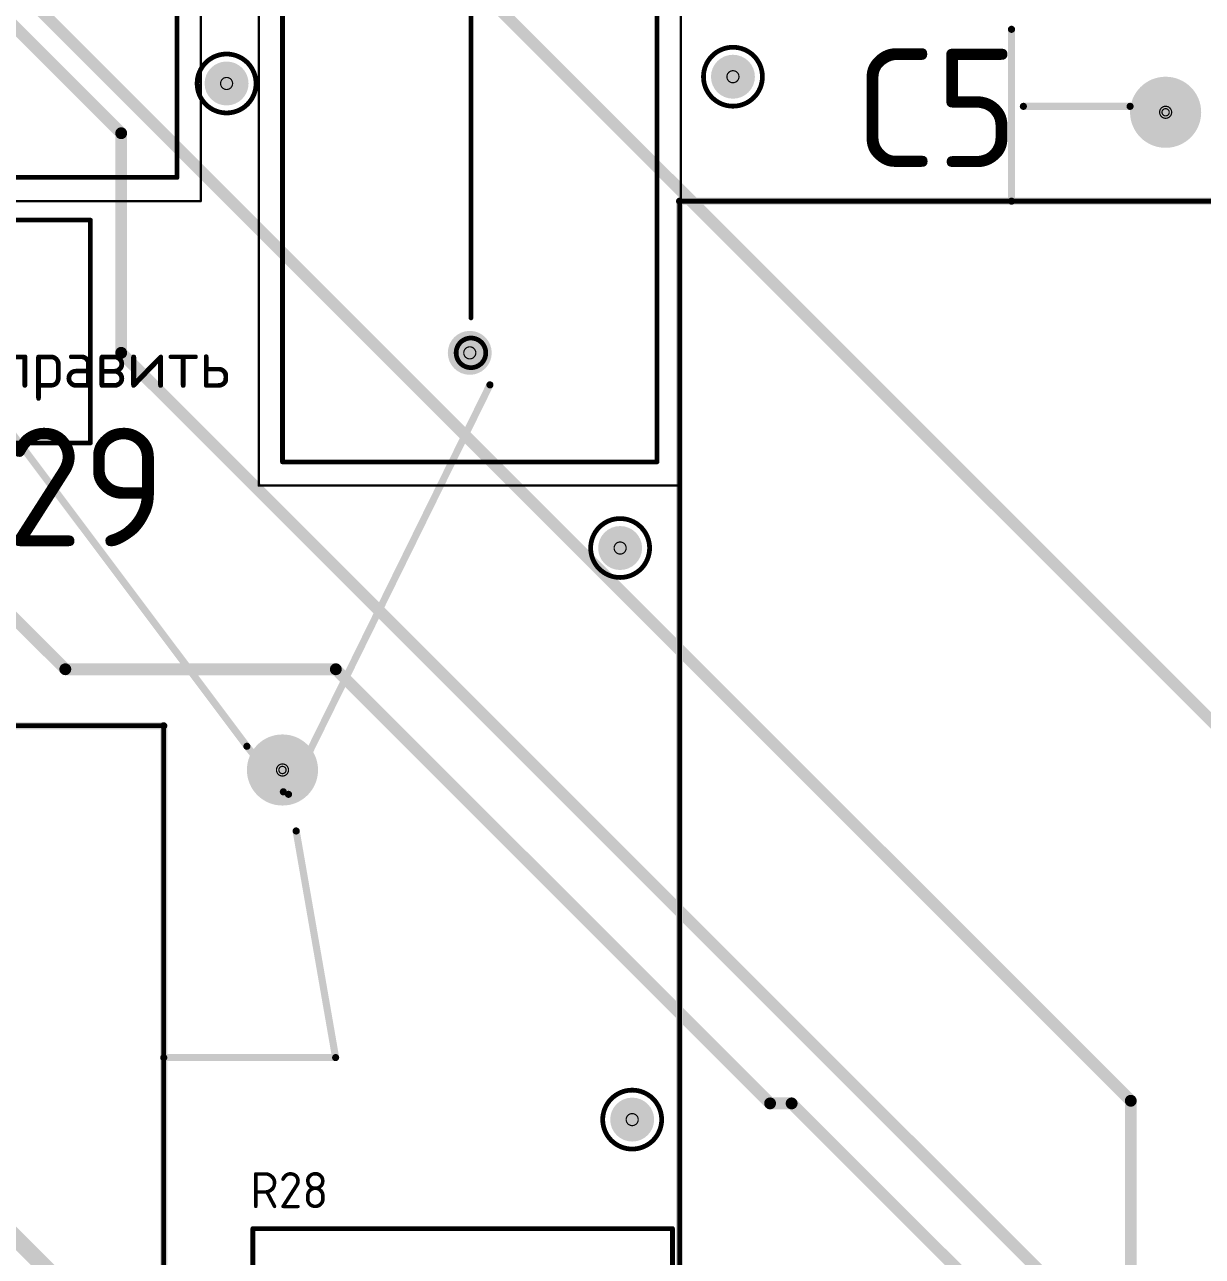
# Model space of a CAD drawing. Header units: millimetres. Extents: x 3219 to 51106, y -14166 to 2063.
# Drawn here: x 5571.6 to 5621.3, y 1832.1 to 1884.1 of the extents above; entities that cross this region are included whole.
import ezdxf

# ---------------------------------------------------------------- set-up
doc = ezdxf.new("R2010")
doc.units = ezdxf.units.MM
doc.layers.get('0').update_dxf_attribs({"lineweight": 53})
for name, color, linetype in [('Bottom Layer', 5, 'Continuous'), ('Bottom Solder', 6, 'Continuous'), ('Drill Drawing', 1, 'Continuous'), ('Mechanical 1', 6, 'Continuous'), ('Mechanical 15', 56, 'Continuous'), ('Multi-Layer', 9, 'Continuous'), ('Top 3D Body', 76, 'Continuous'), ('Top Layer', 1, 'Continuous'), ('Top Overlay', 2, 'Continuous'), ('Top Solder', 216, 'Continuous')]:
    doc.layers.add(name, color=color, linetype=linetype)
doc.styles.add('GOST type B', font='GOST_B.TTF', dxfattribs={"height": 3.5})

# ---------------------------------------------------------------- blocks, each defined once
blk = doc.blocks.new('_2_33_2_2PIN_1')
at = {"layer": 'Bottom Layer'}
h = blk.add_hatch(color=5, dxfattribs=at)
edge = h.paths.add_edge_path()
edge.add_arc((0, 0), 0.925, 0, 360)
h = blk.add_hatch(color=5, dxfattribs=at)
edge = h.paths.add_edge_path()
edge.add_arc((10, 0), 0.925, 0, 360)
at = {"layer": 'Bottom Solder'}
h = blk.add_hatch(color=6, dxfattribs=at)
edge = h.paths.add_edge_path()
edge.add_arc((0, 0), 1.027, 0, 360)
h = blk.add_hatch(color=6, dxfattribs=at)
edge = h.paths.add_edge_path()
edge.add_arc((10, 0), 1.027, 0, 360)
at = {"layer": 'Multi-Layer'}
h = blk.add_hatch(color=9, dxfattribs=at)
edge = h.paths.add_edge_path()
edge.add_arc((0, 0), 0.925, 0, 360)
h = blk.add_hatch(color=9, dxfattribs=at)
edge = h.paths.add_edge_path()
edge.add_arc((10, 0), 0.925, 0, 360)
at = {"layer": 'Top Layer'}
h = blk.add_hatch(color=1, dxfattribs=at)
edge = h.paths.add_edge_path()
edge.add_arc((0, 0), 0.925, 0, 360)
h = blk.add_hatch(color=1, dxfattribs=at)
edge = h.paths.add_edge_path()
edge.add_arc((10, 0), 0.925, 0, 360)
at = {"layer": 'Top Solder'}
h = blk.add_hatch(color=216, dxfattribs=at)
edge = h.paths.add_edge_path()
edge.add_arc((0, 0), 1.027, 0, 360)
h = blk.add_hatch(color=216, dxfattribs=at)
edge = h.paths.add_edge_path()
edge.add_arc((10, 0), 1.027, 0, 360)
at = {"layer": 'Mechanical 1'}
for points in [[(-4.7, -4.4, 0.2, 0.2, 0), (-4.7, 4.4, 0.2, 0.2, 0)], [(13, 4.4, 0.2, 0.2, 0), (-4.7, 4.4, 0.2, 0.2, 0)], [(13, -4.4, 0.2, 0.2, 0), (13, 4.4, 0.2, 0.2, 0)], [(13, -4.4, 0.2, 0.2, 0), (-4.7, -4.4, 0.2, 0.2, 0)]]:
    blk.add_lwpolyline(points, format="xyseb", dxfattribs=at)
for points in [[(-4.75, 4.4, 0.1, 0.1, 1), (-4.65, 4.4, 0.1, 0.1, 1)], [(-4.75, 4.4, 0.1, 0.1, 1), (-4.65, 4.4, 0.1, 0.1, 1)], [(12.95, 4.4, 0.1, 0.1, 1), (13.05, 4.4, 0.1, 0.1, 1)], [(12.95, 4.4, 0.1, 0.1, 1), (13.05, 4.4, 0.1, 0.1, 1)], [(-4.75, -4.4, 0.1, 0.1, 1), (-4.65, -4.4, 0.1, 0.1, 1)], [(-4.75, -4.4, 0.1, 0.1, 1), (-4.65, -4.4, 0.1, 0.1, 1)], [(12.95, -4.4, 0.1, 0.1, 1), (13.05, -4.4, 0.1, 0.1, 1)], [(12.95, -4.4, 0.1, 0.1, 1), (13.05, -4.4, 0.1, 0.1, 1)]]:
    blk.add_lwpolyline(points, format="xyseb", close=True, dxfattribs=at)
at = {"layer": 'Mechanical 15'}
for points in [[(0, 0.5, 0.05, 0.05, 0), (0, -0.5, 0.05, 0.05, 0)], [(0.5, 0, 0.05, 0.05, 0), (-0.5, 0, 0.05, 0.05, 0)]]:
    blk.add_lwpolyline(points, format="xyseb", dxfattribs=at)
for points in [[(-0.013, 0.5, 0.025, 0.025, 1), (0.012, 0.5, 0.025, 0.025, 1)], [(-0.512, 0, 0.025, 0.025, 1), (-0.487, 0, 0.025, 0.025, 1)], [(0.487, 0, 0.025, 0.025, 1), (0.512, 0, 0.025, 0.025, 1)], [(-0.013, -0.5, 0.025, 0.025, 1), (0.012, -0.5, 0.025, 0.025, 1)]]:
    blk.add_lwpolyline(points, format="xyseb", close=True, dxfattribs=at)
at = {"layer": 'Top Overlay'}
for points in [[(13, 4.4, 0.2, 0.2, 0), (-4.7, 4.4, 0.2, 0.2, 0)], [(-4.7, 4.4, 0.2, 0.2, 0), (-4.7, -4.4, 0.2, 0.2, 0)], [(13, -4.4, 0.2, 0.2, 0), (13, 4.4, 0.2, 0.2, 0)], [(13, -4.4, 0.2, 0.2, 0), (-4.7, -4.4, 0.2, 0.2, 0)]]:
    blk.add_lwpolyline(points, format="xyseb", dxfattribs=at)
for points in [[(-4.75, 4.4, 0.1, 0.1, 1), (-4.65, 4.4, 0.1, 0.1, 1)], [(-4.75, 4.4, 0.1, 0.1, 1), (-4.65, 4.4, 0.1, 0.1, 1)], [(12.95, 4.4, 0.1, 0.1, 1), (13.05, 4.4, 0.1, 0.1, 1)], [(12.95, 4.4, 0.1, 0.1, 1), (13.05, 4.4, 0.1, 0.1, 1)], [(-4.75, -4.4, 0.1, 0.1, 1), (-4.65, -4.4, 0.1, 0.1, 1)], [(-4.75, -4.4, 0.1, 0.1, 1), (-4.65, -4.4, 0.1, 0.1, 1)], [(12.95, -4.4, 0.1, 0.1, 1), (13.05, -4.4, 0.1, 0.1, 1)], [(12.95, -4.4, 0.1, 0.1, 1), (13.05, -4.4, 0.1, 0.1, 1)]]:
    blk.add_lwpolyline(points, format="xyseb", close=True, dxfattribs=at)
blk = doc.blocks.new('_______301421_021_10')
at = {"layer": 'Bottom Layer'}
h = blk.add_hatch(color=5, dxfattribs=at)
edge = h.paths.add_edge_path()
edge.add_arc((0, 0), 1.5, 0, 360)
at = {"layer": 'Multi-Layer'}
h = blk.add_hatch(color=9, dxfattribs=at)
edge = h.paths.add_edge_path()
edge.add_arc((0, 0), 1.5, 0, 360)
at = {"layer": 'Top Layer'}
h = blk.add_hatch(color=1, dxfattribs=at)
edge = h.paths.add_edge_path()
edge.add_arc((0, 0), 1.5, 0, 360)
blk = doc.blocks.new('DAR71210TU_12')
at = {"layer": 'Bottom Layer'}
h = blk.add_hatch(color=5, dxfattribs=at)
edge = h.paths.add_edge_path()
edge.add_arc((50.8, 0), 0.825, 0, 360)
at = {"layer": 'Bottom Solder'}
h = blk.add_hatch(color=6, dxfattribs=at)
edge = h.paths.add_edge_path()
edge.add_arc((50.8, 0), 0.927, 0, 360)
at = {"layer": 'Multi-Layer'}
h = blk.add_hatch(color=9, dxfattribs=at)
edge = h.paths.add_edge_path()
edge.add_arc((50.8, 0), 0.825, 0, 360)
at = {"layer": 'Top Layer'}
h = blk.add_hatch(color=1, dxfattribs=at)
edge = h.paths.add_edge_path()
edge.add_arc((50.8, 0), 0.825, 0, 360)
at = {"layer": 'Top Solder'}
h = blk.add_hatch(color=216, dxfattribs=at)
edge = h.paths.add_edge_path()
edge.add_arc((50.8, 0), 0.927, 0, 360)
at = {"layer": 'Mechanical 15'}
for points in [[(56.4, 8.9, 0.1, 0.1, 0), (-5.6, 8.9, 0.1, 0.1, 0)], [(56.4, -8.9, 0.1, 0.1, 0), (56.4, 8.9, 0.1, 0.1, 0)], [(-5.6, -8.9, 0.1, 0.1, 0), (56.4, -8.9, 0.1, 0.1, 0)]]:
    blk.add_lwpolyline(points, format="xyseb", dxfattribs=at)
for points in [[(56.375, 8.9, 0.05, 0.05, 1), (56.425, 8.9, 0.05, 0.05, 1)], [(56.375, 8.9, 0.05, 0.05, 1), (56.425, 8.9, 0.05, 0.05, 1)], [(56.375, -8.9, 0.05, 0.05, 1), (56.425, -8.9, 0.05, 0.05, 1)], [(56.375, -8.9, 0.05, 0.05, 1), (56.425, -8.9, 0.05, 0.05, 1)]]:
    blk.add_lwpolyline(points, format="xyseb", close=True, dxfattribs=at)
at = {"layer": 'Top 3D Body'}
for points in [[(-4.6, 7.9, 0.1, 0.1, 0), (55.4, 7.9, 0.1, 0.1, 0)], [(55.4, -7.9, 0.1, 0.1, 0), (55.4, 7.9, 0.1, 0.1, 0)], [(-4.6, -7.9, 0.1, 0.1, 0), (55.4, -7.9, 0.1, 0.1, 0)]]:
    blk.add_lwpolyline(points, format="xyseb", dxfattribs=at)
for points in [[(55.375, 7.9, 0.05, 0.05, 1), (55.425, 7.9, 0.05, 0.05, 1)], [(55.375, 7.9, 0.05, 0.05, 1), (55.425, 7.9, 0.05, 0.05, 1)], [(55.375, -7.9, 0.05, 0.05, 1), (55.425, -7.9, 0.05, 0.05, 1)], [(55.375, -7.9, 0.05, 0.05, 1), (55.425, -7.9, 0.05, 0.05, 1)]]:
    blk.add_lwpolyline(points, format="xyseb", close=True, dxfattribs=at)
at = {"layer": 'Top Overlay'}
for points in [[(-4.6, 7.9, 0.2, 0.2, 0), (55.4, 7.9, 0.2, 0.2, 0)], [(55.4, -7.9, 0.2, 0.2, 0), (55.4, 7.9, 0.2, 0.2, 0)], [(24.375, 0.05, 0.2, 0.2, 0), (49.325, 0.05, 0.2, 0.2, 0)], [(-4.6, -7.9, 0.2, 0.2, 0), (55.4, -7.9, 0.2, 0.2, 0)]]:
    blk.add_lwpolyline(points, format="xyseb", dxfattribs=at)
for points in [[(55.35, 7.9, 0.1, 0.1, 1), (55.45, 7.9, 0.1, 0.1, 1)], [(55.35, 7.9, 0.1, 0.1, 1), (55.45, 7.9, 0.1, 0.1, 1)], [(51.425, 0.05, 0.2, 0.2, 1), (50.175, 0.05, 0.2, 0.2, 1)], [(49.275, 0.05, 0.1, 0.1, 1), (49.375, 0.05, 0.1, 0.1, 1)], [(50.125, 0.05, 0.1, 0.1, 1), (50.225, 0.05, 0.1, 0.1, 1)], [(51.375, 0.05, 0.1, 0.1, 1), (51.475, 0.05, 0.1, 0.1, 1)], [(55.35, -7.9, 0.1, 0.1, 1), (55.45, -7.9, 0.1, 0.1, 1)], [(55.35, -7.9, 0.1, 0.1, 1), (55.45, -7.9, 0.1, 0.1, 1)]]:
    blk.add_lwpolyline(points, format="xyseb", close=True, dxfattribs=at)
blk = doc.blocks.new('DAR71210TU_14')
at = {"layer": 'Mechanical 15'}
for points in [[(56.4, 8.9, 0.1, 0.1, 0), (-5.6, 8.9, 0.1, 0.1, 0)], [(56.4, -8.9, 0.1, 0.1, 0), (56.4, 8.9, 0.1, 0.1, 0)]]:
    blk.add_lwpolyline(points, format="xyseb", dxfattribs=at)
blk.add_lwpolyline([(56.375, 8.9, 0.05, 0.05, 1), (56.425, 8.9, 0.05, 0.05, 1)], format="xyseb", close=True, dxfattribs=at)
blk.add_lwpolyline([(56.375, 8.9, 0.05, 0.05, 1), (56.425, 8.9, 0.05, 0.05, 1)], format="xyseb", close=True, dxfattribs=at)
at = {"layer": 'Top 3D Body'}
for points in [[(55.4, 7.9, 0.1, 0.1, 0), (-4.6, 7.9, 0.1, 0.1, 0)], [(55.4, -7.9, 0.1, 0.1, 0), (55.4, 7.9, 0.1, 0.1, 0)]]:
    blk.add_lwpolyline(points, format="xyseb", dxfattribs=at)
blk.add_lwpolyline([(55.375, 7.9, 0.05, 0.05, 1), (55.425, 7.9, 0.05, 0.05, 1)], format="xyseb", close=True, dxfattribs=at)
blk.add_lwpolyline([(55.375, 7.9, 0.05, 0.05, 1), (55.425, 7.9, 0.05, 0.05, 1)], format="xyseb", close=True, dxfattribs=at)
at = {"layer": 'Top Overlay'}
for points in [[(55.4, 7.9, 0.2, 0.2, 0), (-4.6, 7.9, 0.2, 0.2, 0)], [(55.4, -7.9, 0.2, 0.2, 0), (55.4, 7.9, 0.2, 0.2, 0)]]:
    blk.add_lwpolyline(points, format="xyseb", dxfattribs=at)
blk.add_lwpolyline([(55.35, 7.9, 0.1, 0.1, 1), (55.45, 7.9, 0.1, 0.1, 1)], format="xyseb", close=True, dxfattribs=at)
blk.add_lwpolyline([(55.35, 7.9, 0.1, 0.1, 1), (55.45, 7.9, 0.1, 0.1, 1)], format="xyseb", close=True, dxfattribs=at)
blk = doc.blocks.new('_______301421_021_16')
at = {"layer": 'Bottom Layer'}
h = blk.add_hatch(color=5, dxfattribs=at)
edge = h.paths.add_edge_path()
edge.add_arc((0, 0), 1.5, 0, 360)
at = {"layer": 'Multi-Layer'}
h = blk.add_hatch(color=9, dxfattribs=at)
edge = h.paths.add_edge_path()
edge.add_arc((0, 0), 1.5, 0, 360)
at = {"layer": 'Top Layer'}
h = blk.add_hatch(color=1, dxfattribs=at)
edge = h.paths.add_edge_path()
edge.add_arc((0, 0), 1.5, 0, 360)
blk = doc.blocks.new('_2_33_2_1PIN_31')
at = {"layer": 'Bottom Layer'}
h = blk.add_hatch(color=5, dxfattribs=at)
edge = h.paths.add_edge_path()
edge.add_arc((0, 0), 0.925, 0, 360)
at = {"layer": 'Bottom Solder'}
h = blk.add_hatch(color=6, dxfattribs=at)
edge = h.paths.add_edge_path()
edge.add_arc((0, 0), 1.027, 0, 360)
at = {"layer": 'Multi-Layer'}
h = blk.add_hatch(color=9, dxfattribs=at)
edge = h.paths.add_edge_path()
edge.add_arc((0, 0), 0.925, 0, 360)
at = {"layer": 'Top Layer'}
h = blk.add_hatch(color=1, dxfattribs=at)
edge = h.paths.add_edge_path()
edge.add_arc((0, 0), 0.925, 0, 360)
at = {"layer": 'Top Solder'}
h = blk.add_hatch(color=216, dxfattribs=at)
edge = h.paths.add_edge_path()
edge.add_arc((0, 0), 1.027, 0, 360)
at = {"layer": 'Mechanical 1'}
for points in [[(4.7, 4.4, 0.2, 0.2, 0), (-4.7, 4.4, 0.2, 0.2, 0)], [(-4.7, -4.4, 0.2, 0.2, 0), (-4.7, 4.4, 0.2, 0.2, 0)], [(4.7, -4.4, 0.2, 0.2, 0), (4.7, 4.4, 0.2, 0.2, 0)], [(4.7, -4.4, 0.2, 0.2, 0), (-4.7, -4.4, 0.2, 0.2, 0)]]:
    blk.add_lwpolyline(points, format="xyseb", dxfattribs=at)
for points in [[(-4.75, 4.4, 0.1, 0.1, 1), (-4.65, 4.4, 0.1, 0.1, 1)], [(-4.75, 4.4, 0.1, 0.1, 1), (-4.65, 4.4, 0.1, 0.1, 1)], [(4.65, 4.4, 0.1, 0.1, 1), (4.75, 4.4, 0.1, 0.1, 1)], [(4.65, 4.4, 0.1, 0.1, 1), (4.75, 4.4, 0.1, 0.1, 1)], [(-4.75, -4.4, 0.1, 0.1, 1), (-4.65, -4.4, 0.1, 0.1, 1)], [(-4.75, -4.4, 0.1, 0.1, 1), (-4.65, -4.4, 0.1, 0.1, 1)], [(4.65, -4.4, 0.1, 0.1, 1), (4.75, -4.4, 0.1, 0.1, 1)], [(4.65, -4.4, 0.1, 0.1, 1), (4.75, -4.4, 0.1, 0.1, 1)]]:
    blk.add_lwpolyline(points, format="xyseb", close=True, dxfattribs=at)
at = {"layer": 'Mechanical 15'}
for points in [[(0, -0.5, 0.05, 0.05, 0), (0, 0.5, 0.05, 0.05, 0)], [(0.5, 0, 0.05, 0.05, 0), (-0.5, 0, 0.05, 0.05, 0)]]:
    blk.add_lwpolyline(points, format="xyseb", dxfattribs=at)
for points in [[(-0.013, 0.5, 0.025, 0.025, 1), (0.012, 0.5, 0.025, 0.025, 1)], [(-0.513, 0, 0.025, 0.025, 1), (-0.488, 0, 0.025, 0.025, 1)], [(0.487, 0, 0.025, 0.025, 1), (0.512, 0, 0.025, 0.025, 1)], [(-0.013, -0.5, 0.025, 0.025, 1), (0.012, -0.5, 0.025, 0.025, 1)]]:
    blk.add_lwpolyline(points, format="xyseb", close=True, dxfattribs=at)
at = {"layer": 'Top Overlay'}
for points in [[(-4.7, -4.4, 0.2, 0.2, 0), (-4.7, 4.4, 0.2, 0.2, 0)], [(4.7, 4.4, 0.2, 0.2, 0), (-4.7, 4.4, 0.2, 0.2, 0)], [(4.7, -4.4, 0.2, 0.2, 0), (4.7, 4.4, 0.2, 0.2, 0)], [(4.7, -4.4, 0.2, 0.2, 0), (-4.7, -4.4, 0.2, 0.2, 0)]]:
    blk.add_lwpolyline(points, format="xyseb", dxfattribs=at)
for points in [[(-4.75, 4.4, 0.1, 0.1, 1), (-4.65, 4.4, 0.1, 0.1, 1)], [(-4.75, 4.4, 0.1, 0.1, 1), (-4.65, 4.4, 0.1, 0.1, 1)], [(4.65, 4.4, 0.1, 0.1, 1), (4.75, 4.4, 0.1, 0.1, 1)], [(4.65, 4.4, 0.1, 0.1, 1), (4.75, 4.4, 0.1, 0.1, 1)], [(-4.75, -4.4, 0.1, 0.1, 1), (-4.65, -4.4, 0.1, 0.1, 1)], [(-4.75, -4.4, 0.1, 0.1, 1), (-4.65, -4.4, 0.1, 0.1, 1)], [(4.65, -4.4, 0.1, 0.1, 1), (4.75, -4.4, 0.1, 0.1, 1)], [(4.65, -4.4, 0.1, 0.1, 1), (4.75, -4.4, 0.1, 0.1, 1)]]:
    blk.add_lwpolyline(points, format="xyseb", close=True, dxfattribs=at)
blk = doc.blocks.new('_73_14__4____D28_40')
at = {"layer": 'Mechanical 1'}
for points in [[(-24, -14, 0.2, 0.2, 0), (-24, 14.5, 0.2, 0.2, 0)], [(24, -14, 0.2, 0.2, 0), (-24, -14, 0.2, 0.2, 0)]]:
    blk.add_lwpolyline(points, format="xyseb", dxfattribs=at)
blk.add_lwpolyline([(-24.05, -14, 0.1, 0.1, 1), (-23.95, -14, 0.1, 0.1, 1)], format="xyseb", close=True, dxfattribs=at)
blk.add_lwpolyline([(-24.05, -14, 0.1, 0.1, 1), (-23.95, -14, 0.1, 0.1, 1)], format="xyseb", close=True, dxfattribs=at)
at = {"layer": 'Top Overlay'}
for points in [[(-24, -14, 0.3, 0.3, 0), (-24, 14.5, 0.3, 0.3, 0)], [(-31.25, 0, 0.3, 0.3, 0), (-24, 0, 0.3, 0.3, 0)], [(24, -14, 0.3, 0.3, 0), (-24, -14, 0.3, 0.3, 0)]]:
    blk.add_lwpolyline(points, format="xyseb", dxfattribs=at)
for points in [[(-31.325, 0, 0.15, 0.15, 1), (-31.175, 0, 0.15, 0.15, 1)], [(-24.075, 0, 0.15, 0.15, 1), (-23.925, 0, 0.15, 0.15, 1)], [(-24.075, -14, 0.15, 0.15, 1), (-23.925, -14, 0.15, 0.15, 1)], [(-24.075, -14, 0.15, 0.15, 1), (-23.925, -14, 0.15, 0.15, 1)]]:
    blk.add_lwpolyline(points, format="xyseb", close=True, dxfattribs=at)
blk = doc.blocks.new('_73_14__4____D28_41')
at = {"layer": 'Mechanical 1'}
for points in [[(-24, 14.5, 0.2, 0.2, 0), (-24, -14, 0.2, 0.2, 0)], [(24, 14.5, 0.2, 0.2, 0), (-24, 14.5, 0.2, 0.2, 0)], [(24, -14, 0.2, 0.2, 0), (24, 14.5, 0.2, 0.2, 0)], [(24, -14, 0.2, 0.2, 0), (-24, -14, 0.2, 0.2, 0)]]:
    blk.add_lwpolyline(points, format="xyseb", dxfattribs=at)
for points in [[(-24.05, 14.5, 0.1, 0.1, 1), (-23.95, 14.5, 0.1, 0.1, 1)], [(-24.05, 14.5, 0.1, 0.1, 1), (-23.95, 14.5, 0.1, 0.1, 1)], [(23.95, 14.5, 0.1, 0.1, 1), (24.05, 14.5, 0.1, 0.1, 1)], [(23.95, 14.5, 0.1, 0.1, 1), (24.05, 14.5, 0.1, 0.1, 1)], [(-24.05, -14, 0.1, 0.1, 1), (-23.95, -14, 0.1, 0.1, 1)], [(-24.05, -14, 0.1, 0.1, 1), (-23.95, -14, 0.1, 0.1, 1)], [(23.95, -14, 0.1, 0.1, 1), (24.05, -14, 0.1, 0.1, 1)], [(23.95, -14, 0.1, 0.1, 1), (24.05, -14, 0.1, 0.1, 1)]]:
    blk.add_lwpolyline(points, format="xyseb", close=True, dxfattribs=at)
at = {"layer": 'Top Overlay'}
for points in [[(-24, 14.5, 0.3, 0.3, 0), (-24, -14, 0.3, 0.3, 0)], [(24, 14.5, 0.3, 0.3, 0), (-24, 14.5, 0.3, 0.3, 0)], [(24, -14, 0.3, 0.3, 0), (24, 14.5, 0.3, 0.3, 0)], [(-24, 0, 0.3, 0.3, 0), (-31.25, 0, 0.3, 0.3, 0)], [(31.25, 0, 0.3, 0.3, 0), (24, 0, 0.3, 0.3, 0)], [(24, -14, 0.3, 0.3, 0), (-24, -14, 0.3, 0.3, 0)]]:
    blk.add_lwpolyline(points, format="xyseb", dxfattribs=at)
for points in [[(-24.075, 14.5, 0.15, 0.15, 1), (-23.925, 14.5, 0.15, 0.15, 1)], [(-24.075, 14.5, 0.15, 0.15, 1), (-23.925, 14.5, 0.15, 0.15, 1)], [(23.925, 14.5, 0.15, 0.15, 1), (24.075, 14.5, 0.15, 0.15, 1)], [(23.925, 14.5, 0.15, 0.15, 1), (24.075, 14.5, 0.15, 0.15, 1)], [(-31.325, 0, 0.15, 0.15, 1), (-31.175, 0, 0.15, 0.15, 1)], [(-24.075, 0, 0.15, 0.15, 1), (-23.925, 0, 0.15, 0.15, 1)], [(23.925, 0, 0.15, 0.15, 1), (24.075, 0, 0.15, 0.15, 1)], [(31.175, 0, 0.15, 0.15, 1), (31.325, 0, 0.15, 0.15, 1)], [(-24.075, -14, 0.15, 0.15, 1), (-23.925, -14, 0.15, 0.15, 1)], [(-24.075, -14, 0.15, 0.15, 1), (-23.925, -14, 0.15, 0.15, 1)], [(23.925, -14, 0.15, 0.15, 1), (24.075, -14, 0.15, 0.15, 1)], [(23.925, -14, 0.15, 0.15, 1), (24.075, -14, 0.15, 0.15, 1)]]:
    blk.add_lwpolyline(points, format="xyseb", close=True, dxfattribs=at)

msp = doc.modelspace()

# ---------------------------------------------------------------- hatches: boundary and pattern name
at = {"layer": 'Bottom Layer'}
h = msp.add_hatch(color=5, dxfattribs=at)
edge = h.paths.add_edge_path()
edge.add_arc((5580.121, 1881.573), 0.825, 0, 360)
h = msp.add_hatch(color=5, dxfattribs=at)
edge = h.paths.add_edge_path()
edge.add_arc((5601.479, 1881.858), 0.825, 0, 360)
h = msp.add_hatch(color=5, dxfattribs=at)
edge = h.paths.add_edge_path()
edge.add_arc((5596.721, 1861.973), 0.825, 0, 360)
h = msp.add_hatch(color=5, dxfattribs=at)
edge = h.paths.add_edge_path()
edge.add_arc((5597.229, 1837.858), 0.825, 0, 360)
at = {"layer": 'Bottom Solder'}
h = msp.add_hatch(color=6, dxfattribs=at)
edge = h.paths.add_edge_path()
edge.add_arc((5580.121, 1881.573), 0.927, 0, 360)
h = msp.add_hatch(color=6, dxfattribs=at)
edge = h.paths.add_edge_path()
edge.add_arc((5601.479, 1881.858), 0.927, 0, 360)
h = msp.add_hatch(color=6, dxfattribs=at)
edge = h.paths.add_edge_path()
edge.add_arc((5596.721, 1861.973), 0.927, 0, 360)
h = msp.add_hatch(color=6, dxfattribs=at)
edge = h.paths.add_edge_path()
edge.add_arc((5597.229, 1837.858), 0.927, 0, 360)
at = {"layer": 'Multi-Layer'}
h = msp.add_hatch(color=9, dxfattribs=at)
edge = h.paths.add_edge_path()
edge.add_arc((5580.121, 1881.573), 0.825, 0, 360)
h = msp.add_hatch(color=9, dxfattribs=at)
edge = h.paths.add_edge_path()
edge.add_arc((5601.479, 1881.858), 0.825, 0, 360)
h = msp.add_hatch(color=9, dxfattribs=at)
edge = h.paths.add_edge_path()
edge.add_arc((5596.721, 1861.973), 0.825, 0, 360)
h = msp.add_hatch(color=9, dxfattribs=at)
edge = h.paths.add_edge_path()
edge.add_arc((5597.229, 1837.858), 0.825, 0, 360)
at = {"layer": 'Top Layer'}
h = msp.add_hatch(color=1, dxfattribs=at)
edge = h.paths.add_edge_path()
edge.add_arc((5580.121, 1881.573), 0.825, 0, 360)
h = msp.add_hatch(color=1, dxfattribs=at)
edge = h.paths.add_edge_path()
edge.add_arc((5601.479, 1881.858), 0.825, 0, 360)
h = msp.add_hatch(color=1, dxfattribs=at)
edge = h.paths.add_edge_path()
edge.add_arc((5596.721, 1861.973), 0.825, 0, 360)
h = msp.add_hatch(color=1, dxfattribs=at)
edge = h.paths.add_edge_path()
edge.add_arc((5597.229, 1837.858), 0.825, 0, 360)
at = {"layer": 'Top Solder'}
h = msp.add_hatch(color=216, dxfattribs=at)
edge = h.paths.add_edge_path()
edge.add_arc((5580.121, 1881.573), 0.927, 0, 360)
h = msp.add_hatch(color=216, dxfattribs=at)
edge = h.paths.add_edge_path()
edge.add_arc((5601.479, 1881.858), 0.927, 0, 360)
h = msp.add_hatch(color=216, dxfattribs=at)
edge = h.paths.add_edge_path()
edge.add_arc((5596.721, 1861.973), 0.927, 0, 360)
h = msp.add_hatch(color=216, dxfattribs=at)
edge = h.paths.add_edge_path()
edge.add_arc((5597.229, 1837.858), 0.927, 0, 360)

# ---------------------------------------------------------------- linework, layer by layer
at = {"layer": 'Bottom Layer'}
msp.add_lwpolyline([(5548.944, 1855.142, 0.7, 0.7, 0), (5583.471, 1820.616, 0.7, 0.7, 0)], format="xyseb", dxfattribs=at)
at = {"layer": 'Drill Drawing'}
for points in [[(5580.375, 1881.573, 0.0508, 0.0508, 1), (5579.867, 1881.573, 0.0508, 0.0508, 1)], [(5601.733, 1881.858, 0.0508, 0.0508, 1), (5601.225, 1881.858, 0.0508, 0.0508, 1)], [(5601.212, 1881.858, 0.0254, 0.0254, 1), (5601.237, 1881.858, 0.0254, 0.0254, 1)], [(5601.72, 1881.858, 0.0254, 0.0254, 1), (5601.745, 1881.858, 0.0254, 0.0254, 1)], [(5579.854, 1881.573, 0.0254, 0.0254, 1), (5579.879, 1881.573, 0.0254, 0.0254, 1)], [(5580.362, 1881.573, 0.0254, 0.0254, 1), (5580.387, 1881.573, 0.0254, 0.0254, 1)], [(5619.983, 1880.358, 0.0508, 0.0508, 1), (5619.475, 1880.358, 0.0508, 0.0508, 1)], [(5619.462, 1880.358, 0.0254, 0.0254, 1), (5619.487, 1880.358, 0.0254, 0.0254, 1)], [(5619.881, 1880.358, 0.0508, 0.0508, 1), (5619.576, 1880.358, 0.0508, 0.0508, 1)], [(5619.563, 1880.358, 0.0254, 0.0254, 1), (5619.589, 1880.358, 0.0254, 0.0254, 1)], [(5619.868, 1880.358, 0.0254, 0.0254, 1), (5619.894, 1880.358, 0.0254, 0.0254, 1)], [(5619.97, 1880.358, 0.0254, 0.0254, 1), (5619.995, 1880.358, 0.0254, 0.0254, 1)], [(5590.633, 1870.208, 0.0508, 0.0508, 1), (5590.125, 1870.208, 0.0508, 0.0508, 1)], [(5590.112, 1870.208, 0.0254, 0.0254, 1), (5590.137, 1870.208, 0.0254, 0.0254, 1)], [(5590.62, 1870.208, 0.0254, 0.0254, 1), (5590.645, 1870.208, 0.0254, 0.0254, 1)], [(5596.975, 1861.973, 0.0508, 0.0508, 1), (5596.467, 1861.973, 0.0508, 0.0508, 1)], [(5596.454, 1861.973, 0.0254, 0.0254, 1), (5596.479, 1861.973, 0.0254, 0.0254, 1)], [(5596.962, 1861.973, 0.0254, 0.0254, 1), (5596.987, 1861.973, 0.0254, 0.0254, 1)], [(5582.733, 1852.608, 0.0508, 0.0508, 1), (5582.225, 1852.608, 0.0508, 0.0508, 1)], [(5582.631, 1852.608, 0.0508, 0.0508, 1), (5582.326, 1852.608, 0.0508, 0.0508, 1)], [(5582.212, 1852.608, 0.0254, 0.0254, 1), (5582.237, 1852.608, 0.0254, 0.0254, 1)], [(5582.313, 1852.608, 0.0254, 0.0254, 1), (5582.339, 1852.608, 0.0254, 0.0254, 1)], [(5582.618, 1852.608, 0.0254, 0.0254, 1), (5582.644, 1852.608, 0.0254, 0.0254, 1)], [(5582.72, 1852.608, 0.0254, 0.0254, 1), (5582.745, 1852.608, 0.0254, 0.0254, 1)], [(5597.483, 1837.858, 0.0508, 0.0508, 1), (5596.975, 1837.858, 0.0508, 0.0508, 1)], [(5596.962, 1837.858, 0.0254, 0.0254, 1), (5596.987, 1837.858, 0.0254, 0.0254, 1)], [(5597.47, 1837.858, 0.0254, 0.0254, 1), (5597.495, 1837.858, 0.0254, 0.0254, 1)]]:
    msp.add_lwpolyline(points, format="xyseb", close=True, dxfattribs=at)
at = {"layer": 'Top Layer'}
for points in [[(5531.25, 1898.927, 0.5, 0.5, 0), (5573.319, 1856.858, 0.5, 0.5, 0)], [(5558.871, 1896.281, 0.5, 0.5, 0), (5575.676, 1879.475, 0.5, 0.5, 0)], [(5565.271, 1891.642, 0.5, 0.5, 0), (5618.26, 1838.652, 0.5, 0.5, 0)], [(5585.279, 1891.058, 0.5, 0.5, 0), (5625.396, 1850.941, 0.5, 0.5, 0)], [(5575.676, 1870.209, 0.5, 0.5, 0), (5575.676, 1879.475, 0.5, 0.5, 0)], [(5575.676, 1870.209, 0.5, 0.5, 0), (5617.229, 1828.657, 0.5, 0.5, 0)], [(5573.319, 1856.858, 0.5, 0.5, 0), (5584.729, 1856.858, 0.5, 0.5, 0)], [(5584.729, 1856.858, 0.5, 0.5, 0), (5603.046, 1838.541, 0.5, 0.5, 0)], [(5603.046, 1838.541, 0.5, 0.5, 0), (5603.955, 1838.541, 0.5, 0.5, 0)], [(5603.955, 1838.541, 0.5, 0.5, 0), (5615.729, 1826.767, 0.5, 0.5, 0)], [(5618.26, 1808.639, 0.5, 0.5, 0), (5618.26, 1838.652, 0.5, 0.5, 0)]]:
    msp.add_lwpolyline(points, format="xyseb", dxfattribs=at)
for points in [[(5575.551, 1879.475, 0.25, 0.25, 1), (5575.801, 1879.475, 0.25, 0.25, 1)], [(5575.551, 1879.475, 0.25, 0.25, 1), (5575.801, 1879.475, 0.25, 0.25, 1)], [(5575.551, 1870.209, 0.25, 0.25, 1), (5575.801, 1870.209, 0.25, 0.25, 1)], [(5575.551, 1870.209, 0.25, 0.25, 1), (5575.801, 1870.209, 0.25, 0.25, 1)], [(5573.194, 1856.858, 0.25, 0.25, 1), (5573.444, 1856.858, 0.25, 0.25, 1)], [(5573.194, 1856.858, 0.25, 0.25, 1), (5573.444, 1856.858, 0.25, 0.25, 1)], [(5584.604, 1856.858, 0.25, 0.25, 1), (5584.854, 1856.858, 0.25, 0.25, 1)], [(5584.604, 1856.858, 0.25, 0.25, 1), (5584.854, 1856.858, 0.25, 0.25, 1)], [(5602.921, 1838.541, 0.25, 0.25, 1), (5603.171, 1838.541, 0.25, 0.25, 1)], [(5602.921, 1838.541, 0.25, 0.25, 1), (5603.171, 1838.541, 0.25, 0.25, 1)], [(5603.83, 1838.541, 0.25, 0.25, 1), (5604.08, 1838.541, 0.25, 0.25, 1)], [(5603.83, 1838.541, 0.25, 0.25, 1), (5604.08, 1838.541, 0.25, 0.25, 1)], [(5618.135, 1838.652, 0.25, 0.25, 1), (5618.385, 1838.652, 0.25, 0.25, 1)], [(5618.135, 1838.652, 0.25, 0.25, 1), (5618.385, 1838.652, 0.25, 0.25, 1)]]:
    msp.add_lwpolyline(points, format="xyseb", close=True, dxfattribs=at)
at = {"layer": 'Top Overlay'}
for points in [[(5581.364, 1881.573, 0.2, 0.2, 1), (5578.878, 1881.573, 0.2, 0.2, 1)], [(5602.722, 1881.858, 0.2, 0.2, 1), (5600.236, 1881.858, 0.2, 0.2, 1)], [(5600.186, 1881.858, 0.1, 0.1, 1), (5600.286, 1881.858, 0.1, 0.1, 1)], [(5602.672, 1881.858, 0.1, 0.1, 1), (5602.772, 1881.858, 0.1, 0.1, 1)], [(5578.828, 1881.573, 0.1, 0.1, 1), (5578.928, 1881.573, 0.1, 0.1, 1)], [(5581.314, 1881.573, 0.1, 0.1, 1), (5581.414, 1881.573, 0.1, 0.1, 1)], [(5613.654, 1880.608, 0.15, 0.15, 1), (5613.804, 1880.608, 0.15, 0.15, 1)], [(5618.154, 1880.608, 0.15, 0.15, 1), (5618.304, 1880.608, 0.15, 0.15, 1)], [(5591.154, 1868.858, 0.15, 0.15, 1), (5591.304, 1868.858, 0.15, 0.15, 1)], [(5597.964, 1861.973, 0.2, 0.2, 1), (5595.478, 1861.973, 0.2, 0.2, 1)], [(5595.428, 1861.973, 0.1, 0.1, 1), (5595.528, 1861.973, 0.1, 0.1, 1)], [(5597.914, 1861.973, 0.1, 0.1, 1), (5598.014, 1861.973, 0.1, 0.1, 1)], [(5580.904, 1853.608, 0.15, 0.15, 1), (5581.054, 1853.608, 0.15, 0.15, 1)], [(5580.904, 1853.608, 0.15, 0.15, 1), (5581.054, 1853.608, 0.15, 0.15, 1)], [(5582.44, 1851.687, 0.15, 0.15, 1), (5582.59, 1851.687, 0.15, 0.15, 1)], [(5582.657, 1851.581, 0.15, 0.15, 1), (5582.807, 1851.581, 0.15, 0.15, 1)], [(5582.981, 1850.035, 0.15, 0.15, 1), (5583.131, 1850.035, 0.15, 0.15, 1)], [(5584.646, 1840.473, 0.15, 0.15, 1), (5584.796, 1840.473, 0.15, 0.15, 1)], [(5598.472, 1837.858, 0.2, 0.2, 1), (5595.986, 1837.858, 0.2, 0.2, 1)], [(5595.936, 1837.858, 0.1, 0.1, 1), (5596.036, 1837.858, 0.1, 0.1, 1)], [(5598.422, 1837.858, 0.1, 0.1, 1), (5598.522, 1837.858, 0.1, 0.1, 1)]]:
    msp.add_lwpolyline(points, format="xyseb", close=True, dxfattribs=at)
for points in [[(5613.729, 1880.608, 0.3, 0.3, 0), (5618.229, 1880.608, 0.3, 0.3, 0)], [(5582.732, 1851.581, 0.3, 0.3, 0), (5591.229, 1868.858, 0.3, 0.3, 0)], [(5569.969, 1868.288, 0.3, 0.3, 0), (5580.979, 1853.608, 0.3, 0.3, 0)], [(5580.979, 1853.608, 0.3, 0.3, 0), (5582.515, 1851.687, 0.3, 0.3, 0)], [(5583.056, 1850.035, 0.3, 0.3, 0), (5584.721, 1840.473, 0.3, 0.3, 0)]]:
    msp.add_lwpolyline(points, format="xyseb", dxfattribs=at)

# ---------------------------------------------------------------- block references
for name, p, rotation in [('DAR71210TU_14', (5570.129, 1933.008), 270), ('DAR71210TU_12', (5590.379, 1921.008), 270), ('_73_14__4____D28_40', (5613.229, 1852.608), 270), ('_______301421_021_10', (5619.729, 1880.358), 180), ('_2_33_2_1PIN_31', (5569.979, 1871.108), 270), ('_73_14__4____D28_41', (5553.471, 1840.473), 180), ('_______301421_021_16', (5582.479, 1852.608), 180), ('_2_33_2_2PIN_1', (5594.229, 1828.858), 180)]:
    msp.add_blockref(name, p, dxfattribs=dict(rotation=rotation))

# ---------------------------------------------------------------- texts
at = {"layer": 'Bottom Layer', "style": 'GOST type B'}
msp.add_text('поправить', height=2, dxfattribs=at).set_placement((5567.729, 1868.732))
at = {"layer": 'Top Overlay', "style": 'GOST type B'}
for s, height, p in [('C5', 5, (5606.607, 1878.046)), ('R29', 5, (5566.857, 1862.046)), ('R28', 1.524, (5581.122, 1834.12))]:
    msp.add_text(s, height=height, dxfattribs=at).set_placement(p)

doc.saveas('drawing.dxf')
